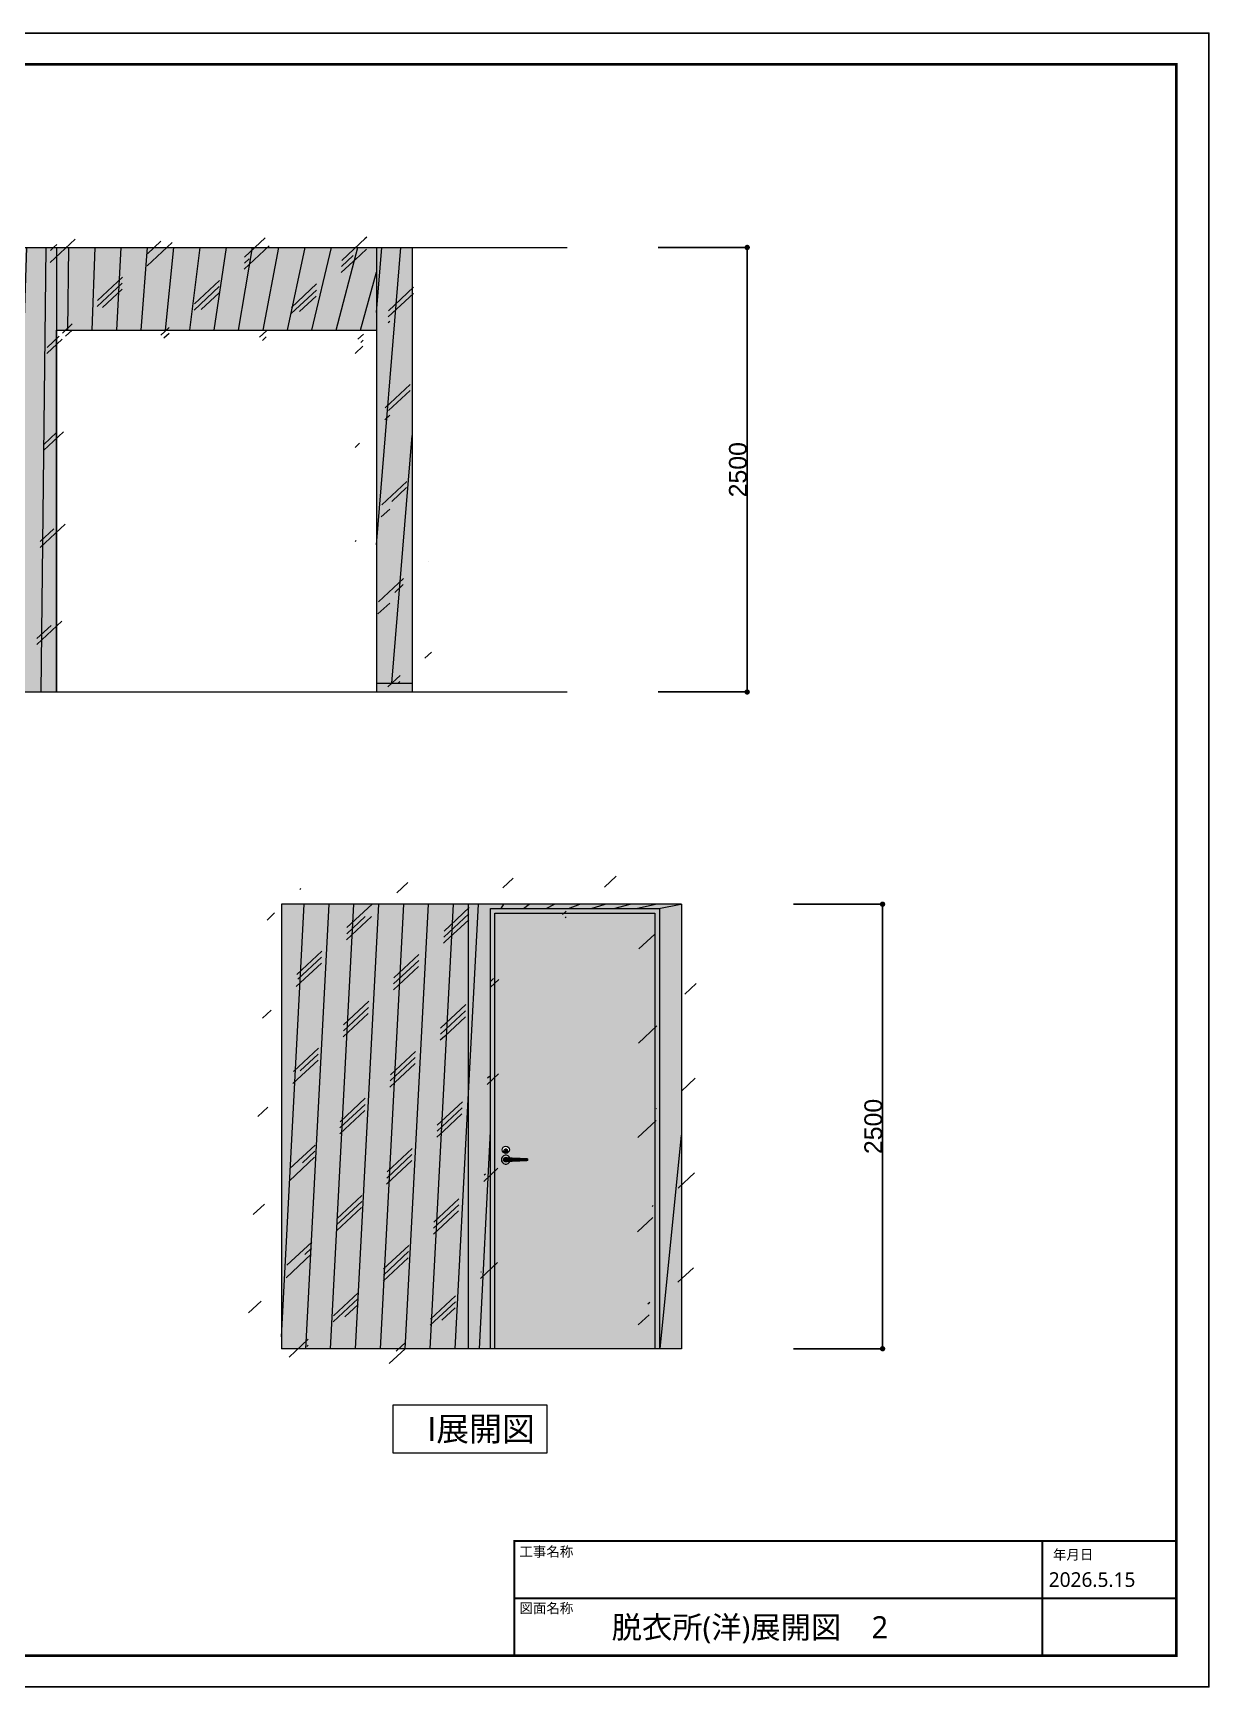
# Model space of a CAD drawing. Header units: millimetres. Extents: x 0 to 1313252738, y -131 to 560100888.
# Drawn here: x 1312727243 to 1312733854, y 559980737 to 559990038 of the extents above; entities that cross this region are included whole.
import ezdxf

# ---------------------------------------------------------------- set-up
doc = ezdxf.new("R2010")
doc.units = ezdxf.units.MM
doc.layers.get('0').update_dxf_attribs({"lineweight": 0})
doc.layers.add('003間仕切り', color=7, linetype='Continuous', lineweight=13)
doc.layers.add('01用紙枠', color=5, linetype='Continuous')
doc.styles.add('onnjuku', font='arial.ttf')
doc.styles.add('メイリオ', font='')
doc.styles.get('メイリオ').set_extended_font_data('Meiryo')
doc.dimstyles.new('onnjuku', dxfattribs={"dimtxt": 100, "dimasz": 30, "dimexe": 1.25, "dimexo": 0.625, "dimtad": 1, "dimdec": 0, "dimtxsty": 'onnjuku', "dimblk": 'DOT', "dimcen": 2.5, "dimadec": 0, "dimazin": 0, "dimtfac": 1, "dimtdec": 0, "dimtmove": 0, "dimatfit": 3, "dimfxl": 500, "dimfxlon": 1, "dimarcsym": 0})
pattern_1 = [(87.99999999999999, (-15066.73182892799, -70632.34673333168), (-136.441832658782, 4.76465378730896), []), (223, (-14996.12858570495, -70566.50814389595), (263.3544714961987, -282.4130948776107), [193.07559, -193.07559]), (223, (-14994.93742225812, -70532.39768573125), (263.3544714961987, -282.4130948776107), [193.07559, -193.07559]), (223, (-14993.74625881129, -70498.28722756656), (263.3544714961987, -282.4130948776107), [193.07559, -193.07559])]
pattern_2 = [(87.99999999999999, (4229.411472797393, 77.47470343112946), (-136.441832658782, 4.76465378730896), []), (223, (4300.01471602044, 143.3132928668674), (263.3544714961987, -282.4130948776107), [193.07559, -193.07559]), (223, (4301.205879467267, 177.4237510315615), (263.3544714961987, -282.4130948776107), [193.07559, -193.07559]), (223, (4302.397042914093, 211.5342091962557), (263.3544714961987, -282.4130948776107), [193.07559, -193.07559])]

# ---------------------------------------------------------------- blocks, each defined once
blk = doc.blocks.new('_Dot')
at = {"color": 0, "linetype": 'ByBlock', "lineweight": -2}
blk.add_line((-0.5, 0), (-1, 0), dxfattribs=at)
at = {"color": 0, "linetype": 'ByBlock', "const_width": 0.5}
blk.add_lwpolyline([(-0.25, 0, 1), (0.25, 0, 1)], format="xyb", close=True, dxfattribs=at)
blk = doc.blocks.new('*D50')
at = {"color": 0, "lineweight": -2, "transparency": 16777216}
for p, q in [((1312730758.130774, 559988832.4361132), (1312731259.380775, 559988832.4361132)), ((1312731258.130775, 559986362.4361132), (1312731258.130775, 559988802.4361132)), ((1312730758.130774, 559986332.4361132), (1312731259.380775, 559986332.4361132))]:
    blk.add_line(p, q, dxfattribs=at)
at = {"layer": 'Defpoints', "color": 0, "transparency": 16777216}
for p in [(1312730610.604514, 559988832.4361132), (1312731258.130775, 559988832.4361132), (1312730610.604514, 559986332.4361132)]:
    blk.add_point(p, dxfattribs=at)
at = {"color": 0, "lineweight": -2, "transparency": 16777216, "xscale": 30, "yscale": 30, "zscale": 30}
for p, rotation in [((1312731258.130775, 559988832.4361132), 90), ((1312731258.130775, 559986332.4361132), 270)]:
    blk.add_blockref('_Dot', p, dxfattribs=dict(at, rotation=rotation))
at = {"color": 0, "transparency": 16777216, "insert": (1312731206.448476, 559987582.4361126), "char_height": 100, "attachment_point": 5, "rotation": 90, "style": 'onnjuku'}
blk.add_mtext('2500', dxfattribs=at)
blk = doc.blocks.new('*D236')
at = {"color": 0, "lineweight": -2, "transparency": 16777216}
for p, q in [((1312731519.267143, 559985138.9632549), (1312732020.517143, 559985138.9632549)), ((1312732019.267143, 559985108.9632549), (1312732019.267143, 559982668.9632549)), ((1312731519.267143, 559982638.9632549), (1312732020.517143, 559982638.9632549))]:
    blk.add_line(p, q, dxfattribs=at)
at = {"layer": 'Defpoints', "color": 0, "transparency": 16777216}
for p in [(1312730889.146151, 559985138.9632549), (1312730889.146151, 559982638.9632549), (1312732019.267143, 559982638.9632549)]:
    blk.add_point(p, dxfattribs=at)
at = {"color": 0, "lineweight": -2, "transparency": 16777216, "xscale": 30, "yscale": 30, "zscale": 30}
for p, rotation in [((1312732019.267143, 559985138.9632549), 90), ((1312732019.267143, 559982638.9632549), 270)]:
    blk.add_blockref('_Dot', p, dxfattribs=dict(at, rotation=rotation))
at = {"color": 0, "transparency": 16777216, "insert": (1312731967.584844, 559983888.9632545), "char_height": 100, "attachment_point": 5, "rotation": 90, "style": 'onnjuku'}
blk.add_mtext('2500', dxfattribs=at)

msp = doc.modelspace()

# ---------------------------------------------------------------- hatches: boundary and pattern name
at = {"true_color": 0x875d3b, "transparency": 33554636}
h = msp.add_hatch(color=37, dxfattribs=at)
h.dxf.hatch_style = 1
h.paths.add_polyline_path([(1312727374.461732, 559988832.4361129), (1312727069.461733, 559988832.4361129), (1312727069.461732, 559986332.4361135), (1312727374.461732, 559986332.4361135)])
at = {"true_color": 0x6a4a2f, "transparency": 33554687}
h = msp.add_hatch(dxfattribs=at)
h.set_pattern_fill('CORK', color=27, scale=43, angle=87.99999999999999)
h.set_pattern_definition(pattern_1)
h.paths.add_polyline_path([(1312727374.461732, 559988832.4361129), (1312727069.461733, 559988832.4361129), (1312727069.461732, 559986332.4361137), (1312727374.461732, 559986332.4361135), (1312727374.461732, 559988367.4361129)])
at = {"true_color": 0x875d3b, "transparency": 33554636}
h = msp.add_hatch(color=37, dxfattribs=at)
h.dxf.hatch_style = 1
h.paths.add_polyline_path([(1312729174.461733, 559988832.4361129), (1312727374.461732, 559988832.4361129), (1312727374.461732, 559988367.4361129), (1312729174.461733, 559988367.4361129)])
at = {"true_color": 0x6a4a2f, "transparency": 33554687}
h = msp.add_hatch(dxfattribs=at)
h.set_pattern_fill('CORK', color=27, scale=43, angle=87.99999999999999)
h.set_pattern_definition(pattern_1)
h.paths.add_polyline_path([(1312729174.461733, 559988832.4361129), (1312727374.461732, 559988832.4361129), (1312727374.461732, 559988367.4361129), (1312729174.461733, 559988367.4361129)])
at = {"true_color": 0x875d3b, "transparency": 33554636}
h = msp.add_hatch(color=37, dxfattribs=at)
h.dxf.hatch_style = 1
h.paths.add_polyline_path([(1312729374.461732, 559988832.4361129), (1312729174.461733, 559988832.4361129), (1312729174.461733, 559986382.4361135), (1312729374.461732, 559986382.4361135)])
at = {"true_color": 0x6a4a2f, "transparency": 33554687}
h = msp.add_hatch(dxfattribs=at)
h.set_pattern_fill('CORK', color=27, scale=43, angle=87.99999999999999)
h.set_pattern_definition(pattern_1)
h.paths.add_polyline_path([(1312729374.461732, 559988832.4361129), (1312729174.461733, 559988832.4361129), (1312729174.461733, 559986382.4361135), (1312729374.461732, 559986382.4361135)])
at = {"true_color": 0xbb8a63, "transparency": 33554582}
h = msp.add_hatch(color=23, dxfattribs=at)
h.dxf.hatch_style = 1
h.paths.add_polyline_path([(1312729374.461732, 559986382.4361135), (1312729174.461733, 559986382.4361135), (1312729174.461733, 559986332.4361132), (1312729374.461732, 559986332.4361132)])
at = {"true_color": 0x875d3b, "transparency": 33554636}
h = msp.add_hatch(color=37, dxfattribs=at)
h.dxf.hatch_style = 1
h.paths.add_polyline_path([(1312728639.146151, 559985138.9632546), (1312729689.146151, 559985138.9632546), (1312729689.146151, 559982638.9632548), (1312728639.146151, 559982638.9632548)])
h.paths.add_polyline_path([(1312729689.146151, 559985138.9632546), (1312730889.146151, 559985138.9632546), (1312730889.146151, 559982638.9632548), (1312730764.146151, 559982638.9632548), (1312730764.146151, 559985113.9632547), (1312729814.146151, 559985113.9632547), (1312729814.146151, 559982638.9632548), (1312729689.146151, 559982638.9632548)])
at = {"true_color": 0x6a4a2f, "transparency": 33554687}
h = msp.add_hatch(dxfattribs=at)
h.set_pattern_fill('CORK', color=27, scale=43, angle=87.99999999999999)
h.set_pattern_definition(pattern_2)
h.paths.add_polyline_path([(1312728639.146151, 559985138.9632546), (1312729689.146151, 559985138.9632546), (1312729689.146151, 559982638.9632548), (1312728639.146151, 559982638.9632548)])
h = msp.add_hatch(dxfattribs=at)
h.set_pattern_fill('CORK', color=27, scale=43, angle=87.99999999999999)
h.set_pattern_definition(pattern_2)
h.paths.add_polyline_path([(1312729814.146151, 559985113.9632547), (1312730764.146151, 559985113.9632547), (1312730764.146151, 559982638.9632548), (1312730889.146151, 559982638.9632548), (1312730889.146151, 559985138.9632546), (1312729689.146151, 559985138.9632546), (1312729689.146151, 559982638.9632548), (1312729814.146151, 559982638.9632548)])
at = {"true_color": 0x875d3b, "transparency": 33554636}
h = msp.add_hatch(color=37, dxfattribs=at)
h.dxf.hatch_style = 1
h.paths.add_polyline_path([(1312729814.146151, 559985113.9632547), (1312730764.146151, 559985113.9632547), (1312730764.146151, 559982638.9632548), (1312730739.146151, 559982638.9632548), (1312730739.146151, 559985088.9632547), (1312729839.146151, 559985088.9632547), (1312729839.146151, 559982638.9632548), (1312729814.146151, 559982638.9632548)])
h = msp.add_hatch(color=37, dxfattribs=at)
h.dxf.hatch_style = 1
h.paths.add_polyline_path([(1312729839.146151, 559985088.9632547), (1312730739.146151, 559985088.9632547), (1312730739.146151, 559982638.9632548), (1312729839.146151, 559982638.9632548)])
h.paths.add_polyline_path([(1312729880.829947, 559983757.6594887, 1), (1312729920.829947, 559983757.6594887, 1)], flags=16)
edge = h.paths.add_edge_path(flags=16)
edge.add_spline(control_points=[(1312729900.829826, 559983691.7304214), (1312729901.087295, 559983691.7393092), (1312729901.696833, 559983691.7603508), (1312729902.588532, 559983691.8624656), (1312729903.331572, 559983691.988937), (1312729903.75734, 559983692.0810932), (1312729903.808775, 559983692.0965421), (1312729903.820219, 559983692.0999792)], knot_values=[0, 0, 0, 0, 0.1844089347360716, 0.4365747323251829, 0.6854758552318743, 0.9300236795481108, 1, 1, 1, 1], degree=3, periodic=0)
edge.add_arc((1312729900.447015, 559983707.450853), 15.79004613069388, 275.2261471332235, 286.62651863502634, ccw=False)
edge = h.paths.add_edge_path(flags=16)
edge.add_spline(control_points=[(1312729924.47682, 559983694.0478723), (1312729924.747209, 559983694.0599931), (1312729925.63701, 559983694.0998677), (1312729927.162883, 559983694.168203), (1312729929.709878, 559983694.2821054), (1312729932.978236, 559983694.4279705), (1312729937.269716, 559983694.6189704), (1312729941.996921, 559983694.8287196), (1312729947.103328, 559983695.054532), (1312729952.524382, 559983695.2934583), (1312729958.141407, 559983695.5401571), (1312729963.904359, 559983695.7923551), (1312729969.484195, 559983696.0357021), (1312729974.228361, 559983696.2419295), (1312729978.163756, 559983696.4125603), (1312729981.420815, 559983696.5535167), (1312729984.798524, 559983696.6993818), (1312729988.41946, 559983696.8555418), (1312729991.543638, 559983696.9907485), (1312729994.04966, 559983697.099896), (1312729995.788268, 559983697.1760186), (1312729997.378466, 559983697.2460637), (1312729998.783607, 559983697.3083495), (1312730000.006354, 559983697.3628938), (1312730001.075958, 559983697.410899), (1312730002.048495, 559983697.4548161), (1312730003.048384, 559983697.50026), (1312730004.169322, 559983697.5516057), (1312730005.416563, 559983697.6093361), (1312730006.660507, 559983697.6676577), (1312730007.776754, 559983697.7207059), (1312730008.758006, 559983697.7679362), (1312730009.794122, 559983697.8184227), (1312730011.029942, 559983697.8795917), (1312730012.541299, 559983697.9560889), (1312730014.180159, 559983698.0415231), (1312730015.80097, 559983698.1291215), (1312730017.287404, 559983698.2126278), (1312730018.621353, 559983698.2905189), (1312730020.089043, 559983698.37956), (1312730021.19894, 559983698.4502113), (1312730022.065703, 559983698.5070512), (1312730022.424976, 559983698.5306479), (1312730022.689761, 559983698.5476757), (1312730022.940366, 559983698.5632876), (1312730023.118636, 559983698.5741738), (1312730023.370868, 559983698.5889901), (1312730023.514188, 559983698.5977318), (1312730023.67202, 559983698.6054245), (1312730024.021898, 559983698.6257924)], knot_values=[0.27870905096355, 0.27870905096355, 0.27870905096355, 0.27870905096355, 0.2843347011956079, 0.2972216252590689, 0.3104772138980566, 0.3373917457115546, 0.3653743063969382, 0.4000894840129428, 0.4362590282750997, 0.4723331356619829, 0.5137623633674905, 0.5541074971621618, 0.5932195787735141, 0.6307033143165661, 0.6534002180596729, 0.675478444757236, 0.6987073099011282, 0.723871796797045, 0.7508502880904223, 0.7636704184634913, 0.7759957365109099, 0.7870297967085454, 0.7967879607689144, 0.8052872796369536, 0.8125448115290613, 0.8191290183606678, 0.8256149735665237, 0.8334503973081462, 0.8425893463014018, 0.8517583091918629, 0.8595804657941998, 0.8660939489046613, 0.8724601412759485, 0.8814966849209686, 0.8923567543884653, 0.9047690648835808, 0.91675557925082, 0.9277393378378744, 0.9378213141475896, 0.9470970749017478, 0.9617383329254966, 0.9651417599692764, 0.9685218427804736, 0.9721318956752526, 0.976127277319012, 0.9832367164139636, 0.9900388483738924, 0.9963920489852964, 1, 1, 1, 1], degree=3, periodic=0)
edge.add_spline(control_points=[(1312729905.294919, 559983692.423432), (1312729905.35496, 559983692.4328338), (1312729905.549259, 559983692.4625044), (1312729905.979884, 559983692.5250247), (1312729906.63491, 559983692.6126539), (1312729907.408279, 559983692.7095505), (1312729908.219988, 559983692.8060766), (1312729909.056182, 559983692.9018649), (1312729909.93446, 559983692.9997451), (1312729910.88983, 559983693.1041621), (1312729911.863696, 559983693.2087528), (1312729912.877879, 559983693.3157421), (1312729913.895349, 559983693.4213551), (1312729914.813018, 559983693.5145358), (1312729915.443459, 559983693.5807624), (1312729915.776256, 559983693.6196083), (1312729915.962785, 559983693.6333967), (1312729916.227441, 559983693.6513652), (1312729916.614619, 559983693.6752665), (1312729917.204729, 559983693.7088604), (1312729918.039671, 559983693.7526481), (1312729919.004539, 559983693.8000327), (1312729920.246657, 559983693.8582034), (1312729921.750679, 559983693.9255038), (1312729923.230585, 559983693.9919889), (1312729924.145595, 559983694.0330241), (1312729924.47682, 559983694.0478723)], knot_values=[0.0282406464925975, 0.0282406464925975, 0.0282406464925975, 0.0282406464925975, 0.0372451317457081, 0.0543063875010116, 0.0709594411628085, 0.0861406078067994, 0.1001044643636075, 0.1128626007140229, 0.1246092299988299, 0.1364740187414316, 0.1497747965331105, 0.1611606688386659, 0.1732810085558489, 0.1845722170431643, 0.1943561730556194, 0.2031352937457396, 0.2109020455635188, 0.2156885801300807, 0.2201554022455225, 0.2264204368596183, 0.233413260758314, 0.2406862414914978, 0.2478861865840998, 0.2596711329819916, 0.2718176819957731, 0.27870905096355, 0.27870905096355, 0.27870905096355, 0.27870905096355], degree=3, periodic=0)
edge.add_arc((1312729900.829826, 559983702.1608069), 25.00000009042681, 18.936297885485885, 341.0636621966381, ccw=False)
edge.add_spline(control_points=[(1312729924.476826, 559983710.2737247), (1312729924.077512, 559983710.2916292), (1312729923.207211, 559983710.3306748), (1312729921.877742, 559983710.3904077), (1312729920.491519, 559983710.4523704), (1312729919.238321, 559983710.5103232), (1312729918.169672, 559983710.5624263), (1312729917.316959, 559983710.6066797), (1312729916.695302, 559983710.6415677), (1312729916.290811, 559983710.6662538), (1312729916.04834, 559983710.6822264), (1312729915.876492, 559983710.6946962), (1312729915.651952, 559983710.7146473), (1312729915.300702, 559983710.7572882), (1312729914.660154, 559983710.822179), (1312729913.849541, 559983710.9051862), (1312729912.98775, 559983710.9944412), (1312729912.172873, 559983711.0801642), (1312729911.22503, 559983711.181233), (1312729910.187047, 559983711.2938952), (1312729909.08136, 559983711.416731), (1312729908.139819, 559983711.524894), (1312729907.17307, 559983711.6405789), (1312729906.242897, 559983711.7600434), (1312729905.648716, 559983711.843579), (1312729905.356986, 559983711.8894958), (1312729905.287332, 559983711.9006274)], knot_values=[0.728211882220275, 0.728211882220275, 0.728211882220275, 0.728211882220275, 0.7366144704682364, 0.7465237208000101, 0.7561832825265454, 0.7657428480766472, 0.7729808749135401, 0.7800458660010788, 0.7864882121109035, 0.7912689881268528, 0.7953888224454251, 0.8010715005196725, 0.8077448088599934, 0.8162407649366107, 0.8257539585924085, 0.8354108015799399, 0.8456710016486452, 0.8555783223666011, 0.8650974343298123, 0.8810464265413799, 0.8958145520536898, 0.9101365181628428, 0.9241502197485044, 0.9461691792715341, 0.9695187827263224, 0.9782692596965696, 0.9782692596965696, 0.9782692596965696, 0.9782692596965696], degree=3, periodic=0)
edge.add_arc((1312729900.447015, 559983696.8707608), 15.79004613746385, 432.1490237727571, 509.3139401790083)
edge.add_spline(control_points=[(1312729895.329826, 559983705.4071932), (1312729895.329806, 559983705.4071912), (1312729895.001234, 559983705.3735698), (1312729894.233608, 559983705.2941345), (1312729893.033837, 559983705.1837928), (1312729891.789672, 559983705.0917673), (1312729890.635027, 559983705.0227277), (1312729889.618166, 559983704.9736019), (1312729888.748691, 559983704.940256), (1312729888.066766, 559983704.9220886), (1312729887.591821, 559983704.9167572), (1312729887.351422, 559983704.9281499), (1312729887.34304, 559983704.9345258), (1312729887.339725, 559983704.9370468)], knot_values=[0, 0, 0, 0, 4.7441948496e-06, 0.0783897166331037, 0.1829943137086262, 0.290640548373357, 0.3947349826237312, 0.5017824777756453, 0.6068969574144578, 0.71504482541343, 0.8204646699868842, 0.9290178924902897, 1, 1, 1, 1], degree=3, periodic=0)
edge.add_spline(control_points=[(1312729887.339725, 559983704.9370468), (1312729887.322389, 559983704.9405577), (1312729887.273827, 559983704.9503922), (1312729887.368976, 559983704.9568765), (1312729887.317527, 559983704.9691237), (1312729887.344683, 559983704.9915564), (1312729887.32428, 559983705.0181371), (1312729887.327963, 559983705.025984), (1312729887.329826, 559983705.0299538)], knot_values=[0, 0, 0, 0, 0.0262081850589697, 0.0734146106995821, 0.1677958727468191, 0.2592945470190888, 0.6252893075606312, 1, 1, 1, 1], degree=3, periodic=0)
edge.add_spline(control_points=[(1312729887.329826, 559983704.96384), (1312729887.329826, 559983705.1766981), (1312729887.362963, 559983705.3842665), (1312729887.495511, 559983705.7888224), (1312729887.591628, 559983705.9757562), (1312729887.717557, 559983706.2134818)], knot_values=[0, 0, 0, 0, 0.5, 0.5, 1, 1, 1, 1], degree=3, periodic=0)
edge.add_arc((1312729900.447015, 559983696.8707608), 15.79004613746384, 432.1490237727572, 503.7233834410343, ccw=False)
edge.add_spline(control_points=[(1312729905.287332, 559983711.9006274), (1312729905.356986, 559983711.8894958), (1312729905.648716, 559983711.843579), (1312729906.242897, 559983711.7600434), (1312729907.17307, 559983711.6405789), (1312729908.139819, 559983711.524894), (1312729909.08136, 559983711.416731), (1312729910.187047, 559983711.2938952), (1312729911.22503, 559983711.181233), (1312729912.172873, 559983711.0801642), (1312729912.98775, 559983710.9944412), (1312729913.849541, 559983710.9051862), (1312729914.660154, 559983710.822179), (1312729915.300702, 559983710.7572882), (1312729915.651952, 559983710.7146473), (1312729915.876492, 559983710.6946962), (1312729916.04834, 559983710.6822264), (1312729916.290811, 559983710.6662538), (1312729916.695302, 559983710.6415677), (1312729917.316959, 559983710.6066797), (1312729918.169672, 559983710.5624263), (1312729919.238321, 559983710.5103232), (1312729920.491519, 559983710.4523704), (1312729921.877742, 559983710.3904077), (1312729923.207211, 559983710.3306748), (1312729924.077512, 559983710.2916292), (1312729924.476826, 559983710.2737247)], knot_values=[0.728211882220275, 0.728211882220275, 0.728211882220275, 0.728211882220275, 0.7369623591905223, 0.7603119626453106, 0.78233092216834, 0.796344623754002, 0.8106665898631547, 0.8254347153754646, 0.8413837075870322, 0.8509028195502434, 0.8608101402681994, 0.8710703403369047, 0.880727183324436, 0.8902403769802338, 0.8987363330568511, 0.9054096413971721, 0.9110923194714196, 0.915212153789992, 0.9199929298059409, 0.926435275915766, 0.9335002670033044, 0.9407382938401974, 0.9502978593902992, 0.9599574211168344, 0.9698666714486082, 0.9782692596965696, 0.9782692596965696, 0.9782692596965696, 0.9782692596965696], degree=3, periodic=0)
edge.add_arc((1312729900.829826, 559983702.1608069), 25.0000000904268, 378.936297885486, 701.0636619382166)
h.paths.add_polyline_path([(1312729898.329947, 559983743.1282928), (1312729898.329947, 559983761.1906847, -1.060883086609248), (1312729898.60292, 559983762.2158474, -0.1072453547198281), (1312729902.938055, 559983761.6788573, -0.3517295032103585), (1312729903.329947, 559983761.1906847), (1312729903.329947, 559983743.1282928, -1.060883086609247), (1312729903.056974, 559983742.1031299, -0.1072453547198281), (1312729898.721839, 559983742.64012, -0.3517295032103585)], flags=0)
edge = h.paths.add_edge_path(flags=0)
edge.add_arc((1312729900.829947, 559983752.1594887), 9.750000054101752, 462.4868951168562, 614.5027423731979)
edge.add_spline(control_points=[(1312729898.721838, 559983742.64012), (1312729898.721838, 559983742.64012), (1312729898.674793, 559983742.6502478), (1312729898.545438, 559983742.6808028), (1312729898.491598, 559983742.6938344), (1312729898.36923, 559983742.7249056), (1312729898.300559, 559983742.7429672), (1312729898.149086, 559983742.7849668), (1312729898.066436, 559983742.808899), (1312729897.895159, 559983742.8612341), (1312729897.805666, 559983742.8898672), (1312729897.52634, 559983742.9841244), (1312729897.334018, 559983743.0553919), (1312729897.140758, 559983743.1343913)], knot_values=[0, 0, 0, 0, 0.2500000000000007, 0.2500000000000007, 0.3750000000000004, 0.3750000000000004, 0.5000000000000002, 0.5000000000000002, 0.625, 0.625, 0.7499999999999999, 0.7499999999999999, 1, 1, 1, 1], degree=3, periodic=0)
edge.add_arc((1312729900.829947, 559983752.1594883), 9.749999715242415, 247.7667228784742, 282.4868955712558)
edge.add_arc((1312729900.829947, 559983752.1594887), 9.750000054101754, 282.4868951168562, 427.7667283595622)
edge.add_arc((1312729900.829947, 559983752.1594889), 9.749999715242415, 427.7667275643634, 462.4868955712557)

# ---------------------------------------------------------------- linework, layer by layer
for p, q in [((1312721974.461732, 559988832.4361129), (1312730246.251643, 559988832.4361129)), ((1312727374.461732, 559988832.4361129), (1312727374.461732, 559986332.4361129)), ((1312729174.461733, 559988832.4361129), (1312729174.461733, 559986332.4361129)), ((1312729374.461732, 559988832.4361129), (1312729374.461732, 559986332.4361129)), ((1312727374.461732, 559986332.4361129), (1312727374.461732, 559988367.4361129)), ((1312727374.461732, 559988367.4361129), (1312729174.461733, 559988367.4361129)), ((1312729174.461733, 559986382.4361135), (1312729374.461732, 559986382.4361135)), ((1312721974.461732, 559986332.436114), (1312730246.251644, 559986332.4361132)), ((1312728639.146151, 559985138.9632546), (1312728639.146151, 559982638.9632546)), ((1312730889.146151, 559985138.9632546), (1312728639.146151, 559985138.9632546)), ((1312728639.146151, 559985138.9632546), (1312728639.146151, 559982638.9632548)), ((1312729689.146151, 559985138.9632546), (1312729689.146151, 559982638.9632546)), ((1312730889.146151, 559985138.9632546), (1312730889.146151, 559982638.9632546)), ((1312729814.146151, 559982638.9632546), (1312729814.146151, 559985113.9632547)), ((1312729814.146151, 559985113.9632547), (1312730764.146151, 559985113.9632547)), ((1312729839.146151, 559982638.9632546), (1312729839.146151, 559985088.9632547)), ((1312729839.146151, 559985088.9632547), (1312730739.146151, 559985088.9632547)), ((1312730739.146151, 559985088.9632547), (1312730739.146151, 559982638.9632546)), ((1312730764.146151, 559985113.9632547), (1312730764.146151, 559982638.9632546)), ((1312729898.329947, 559983761.1906847), (1312729898.329947, 559983743.1282928)), ((1312729903.329947, 559983743.1282928), (1312729903.329947, 559983761.1906847)), ((1312729887.329826, 559983704.9025912), (1312729887.329826, 559983699.3529088)), ((1312730889.146151, 559982638.9632548), (1312728639.146151, 559982638.9632548)), ((1312730889.146151, 559982638.9632546), (1312729689.146151, 559982638.9632546)), ((1312730289.146151, 559982638.9632546), (1312729839.146151, 559982638.9632546))]:
    msp.add_line(p, q)
for centre, radius in [((1312729900.829947, 559983757.6594887), 20.00000000000007), ((1312729900.829947, 559983752.1594887), 10.3)]:
    msp.add_circle(centre, radius)
for centre, radius, start, end in [((1312729900.829947, 559983752.1594887), 9.750000000000009, 112.2332724002671, 247.7667275997329), ((1312729898.829947, 559983761.1906847), 0.5000000000000014, 102.4868828723732, 180), ((1312729898.829947, 559983743.1282928), 0.5000000000000014, 180, 257.5131171276268), ((1312729900.829947, 559983752.1594887), 9.749999999999996, 77.5131171276268, 102.4868828723732), ((1312729900.829947, 559983752.1594887), 9.75, 257.5131171276268, 282.4868828723732), ((1312729902.829947, 559983761.1906847), 0.5000000000000029, 0, 77.5131171276268), ((1312729902.829947, 559983743.1282928), 0.5000000000000029, 282.4868828723732, 0), ((1312729900.829947, 559983752.1594887), 9.750000000000004, 292.2332724002672, 67.76672759973293), ((1312729900.829826, 559983702.1608069), 25, 18.93629582775236, 341.063665524918), ((1312729887.340294, 559983631.2791216), 68.10555281946961, 83.26306194092354, 90.01046384986664), ((1312729900.447015, 559983696.8707608), 15.79004614430343, 72.14901767774522, 143.7233869590146), ((1312729900.447015, 559983707.450853), 15.79004614430344, 216.2766130409853, 287.8799155350649)]:
    msp.add_arc(centre, radius, start, end)
for points, knots in [([(1312729898.721838, 559983761.6788573), (1312729898.721838, 559983761.6788573), (1312729898.710423, 559983761.6763494), (1312729898.66599, 559983761.6663446), (1312729898.632295, 559983761.658688), (1312729898.502947, 559983761.6281433), (1312729898.376491, 559983761.5970432), (1312729898.075545, 559983761.5136403), (1312729897.898752, 559983761.4604914), (1312729897.529055, 559983761.3357991), (1312729897.333984, 559983761.2635713), (1312729897.140758, 559983761.1845862)], [0, 0, 0, 0, 0.1249999999999997, 0.1249999999999997, 0.2499999999999993, 0.2499999999999993, 0.4999999999999997, 0.4999999999999997, 0.7499999999999999, 0.7499999999999999, 1, 1, 1, 1]), ([(1312729897.140758, 559983743.1343913), (1312729897.334018, 559983743.0553919), (1312729897.52634, 559983742.9841244), (1312729897.805666, 559983742.8898672), (1312729897.895159, 559983742.8612341), (1312729898.066436, 559983742.808899), (1312729898.149086, 559983742.7849668), (1312729898.300559, 559983742.7429672), (1312729898.36923, 559983742.7249056), (1312729898.491598, 559983742.6938344), (1312729898.545438, 559983742.6808028), (1312729898.674793, 559983742.6502478), (1312729898.721838, 559983742.64012), (1312729898.721838, 559983742.64012)], [0, 0, 0, 0, 0.2500000000000002, 0.2500000000000002, 0.375, 0.375, 0.4999999999999999, 0.4999999999999999, 0.6249999999999996, 0.6249999999999996, 0.7499999999999993, 0.7499999999999993, 1, 1, 1, 1]), ([(1312729904.519136, 559983761.1845862), (1312729904.325875, 559983761.2635853), (1312729904.133553, 559983761.3348528), (1312729903.854228, 559983761.4291099), (1312729903.764735, 559983761.4577434), (1312729903.593458, 559983761.5100783), (1312729903.510808, 559983761.5340105), (1312729903.359335, 559983761.5760099), (1312729903.290663, 559983761.5940716), (1312729903.168295, 559983761.6251428), (1312729903.114455, 559983761.6381743), (1312729902.985101, 559983761.6687295), (1312729902.938055, 559983761.6788573), (1312729902.938055, 559983761.6788573)], [0, 0, 0, 0, 0.2500000000000002, 0.2500000000000002, 0.3750000000000002, 0.3750000000000002, 0.5000000000000002, 0.5000000000000002, 0.6250000000000002, 0.6250000000000002, 0.7500000000000001, 0.7500000000000001, 1, 1, 1, 1]), ([(1312729902.938055, 559983742.64012), (1312729902.938055, 559983742.64012), (1312729902.949471, 559983742.6426281), (1312729902.993903, 559983742.6526327), (1312729903.027599, 559983742.6602894), (1312729903.156946, 559983742.6908339), (1312729903.283402, 559983742.721934), (1312729903.584348, 559983742.805337), (1312729903.761142, 559983742.8584858), (1312729904.130838, 559983742.9831783), (1312729904.325909, 559983743.0554059), (1312729904.519136, 559983743.1343913)], [0, 0, 0, 0, 0.1249999999999998, 0.1249999999999998, 0.2499999999999997, 0.2499999999999997, 0.4999999999999999, 0.4999999999999999, 0.75, 0.75, 1, 1, 1, 1]), ([(1312729887.339725, 559983704.9370468), (1312729887.322389, 559983704.9405577), (1312729887.273827, 559983704.9503922), (1312729887.368976, 559983704.9568765), (1312729887.317527, 559983704.9691237), (1312729887.344683, 559983704.9915564), (1312729887.32428, 559983705.0181371), (1312729887.327963, 559983705.025984), (1312729887.329826, 559983705.0299538)], [0, 0, 0, 0, 0.0262081850589697, 0.0734146106995821, 0.1677958727468191, 0.2592945470190888, 0.6252893075606312, 1, 1, 1, 1]), ([(1312729887.717557, 559983706.2134818), (1312729887.591628, 559983705.9757562), (1312729887.495511, 559983705.7888224), (1312729887.362963, 559983705.3842665), (1312729887.329826, 559983705.1766981), (1312729887.329826, 559983704.96384)], [0, 0, 0, 0, 0.5, 0.5, 1, 1, 1, 1]), ([(1312729887.717587, 559983698.1081545), (1312729887.591628, 559983698.2797438), (1312729887.495511, 559983698.4666775), (1312729887.362963, 559983698.8712336), (1312729887.329826, 559983699.0788019), (1312729887.329826, 559983699.3529088)], [0, 0, 0, 0, 0.5, 0.5, 1, 1, 1, 1]), ([(1312729895.329826, 559983705.4071932), (1312729895.329806, 559983705.4071912), (1312729895.001234, 559983705.3735698), (1312729894.233608, 559983705.2941345), (1312729893.033837, 559983705.1837928), (1312729891.789672, 559983705.0917673), (1312729890.635027, 559983705.0227277), (1312729889.618166, 559983704.9736019), (1312729888.748691, 559983704.940256), (1312729888.066766, 559983704.9220886), (1312729887.591821, 559983704.9167572), (1312729887.351422, 559983704.9281499), (1312729887.34304, 559983704.9345258), (1312729887.339725, 559983704.9370468)], [0, 0, 0, 0, 4.7441948496e-06, 0.0783897166331037, 0.1829943137086262, 0.290640548373357, 0.3947349826237312, 0.5017824777756453, 0.6068969574144578, 0.71504482541343, 0.8204646699868842, 0.9290178924902897, 1, 1, 1, 1]), ([(1312730019.829827, 559983703.7669214), (1312730014.64266, 559983703.8589745), (1312730009.455265, 559983703.9369935), (1312729999.08038, 559983704.086126), (1312729993.89288, 559983704.156707), (1312729983.517914, 559983704.3001969), (1312729978.330446, 559983704.372958), (1312729967.955637, 559983704.5270567), (1312729962.768298, 559983704.60847), (1312729947.20628, 559983704.8528334), (1312729936.83166, 559983705.0202639), (1312729921.268928, 559983705.2113001), (1312729916.081203, 559983705.2649051), (1312729908.299517, 559983705.3325653), (1312729905.705605, 559983705.3530918), (1312729901.814717, 559983705.3814844), (1312729899.869268, 559983705.3950808), (1312729897.599572, 559983705.410021), (1312729896.464724, 559983705.4172748), (1312729895.8973, 559983705.4208494), (1312729895.654118, 559983705.4223703), (1312729895.491997, 559983705.4233818), (1312729895.410154, 559983705.4180812), (1312729895.329826, 559983705.4071932)], [0, 0, 0, 0, 0.1249999999999999, 0.1249999999999999, 0.2499999999999999, 0.2499999999999999, 0.3749999999999998, 0.3749999999999998, 0.4999999999999999, 0.4999999999999999, 0.75, 0.75, 0.8749999999999998, 0.8749999999999998, 0.9375, 0.9375, 0.96875, 0.984375, 0.9921875, 0.99609375, 0.998046875, 0.998046875, 1, 1, 1, 1]), ([(1312729895.329826, 559983698.9144208), (1312729895.410032, 559983698.9035492), (1312729895.491105, 559983698.8982264), (1312729895.653227, 559983698.8992381), (1312729895.896411, 559983698.900759), (1312729896.463841, 559983698.9043335), (1312729897.598699, 559983698.9115872), (1312729899.868412, 559983698.9265271), (1312729904.407826, 559983698.9582527), (1312729908.298721, 559983698.989042), (1312729916.080462, 559983699.0567017), (1312729921.268225, 559983699.1103059), (1312729936.831068, 559983699.3013409), (1312729947.205762, 559983699.4687724), (1312729962.76789, 559983699.7131376), (1312729967.955267, 559983699.7945516), (1312729978.33015, 559983699.9486519), (1312729983.517655, 559983700.0214133), (1312729993.892695, 559983700.1649044), (1312729999.080232, 559983700.2354858), (1312730009.455191, 559983700.3846191), (1312730014.642623, 559983700.4626389), (1312730019.829827, 559983700.5546925)], [0, 0, 0, 0, 0.001953125, 0.001953125, 0.00390625, 0.0078125, 0.015625, 0.03125, 0.0625, 0.125, 0.125, 0.2500000000000001, 0.2500000000000001, 0.5000000000000001, 0.5000000000000001, 0.6250000000000001, 0.6250000000000001, 0.75, 0.75, 0.875, 0.875, 1, 1, 1, 1]), ([(1312729900.829826, 559983691.7304214), (1312729900.486987, 559983691.7316316), (1312729899.80146, 559983691.7340513), (1312729898.884935, 559983691.825975), (1312729898.176092, 559983691.9450476), (1312729897.757677, 559983692.0528274), (1312729897.68695, 559983692.1079756), (1312729897.968503, 559983692.0988955), (1312729898.564448, 559983692.0421132), (1312729899.414337, 559983691.969725), (1312729900.427713, 559983691.917751), (1312729901.485777, 559983691.9129007), (1312729902.462983, 559983691.9590719), (1312729903.269247, 559983692.0403603), (1312729903.767775, 559983692.1096549), (1312729903.981248, 559983692.1444856), (1312729903.924386, 559983692.1288958), (1312729903.921701, 559983692.1281596)], [0, 0, 0, 0, 0.0702630892779344, 0.1404952236873193, 0.2116089543585034, 0.2838623006480758, 0.355695644731849, 0.4264063321021274, 0.4969601287078345, 0.5682759613729497, 0.640018700964605, 0.7113126449394633, 0.7820869226442532, 0.8531321807557649, 0.9248687403518444, 0.9964522586230441, 1, 1, 1, 1]), ([(1312729903.820219, 559983692.0999792), (1312729903.808775, 559983692.0965421), (1312729903.75734, 559983692.0810932), (1312729903.331572, 559983691.988937), (1312729902.588532, 559983691.8624656), (1312729901.696833, 559983691.7603508), (1312729901.087295, 559983691.7393092), (1312729900.829826, 559983691.7304214)], [0, 0, 0, 0, 0.0699763204518892, 0.3145241447681258, 0.5634252676748172, 0.8155910652639285, 1, 1, 1, 1]), ([(1312730024.014745, 559983705.6966027), (1312730023.692093, 559983705.7150002), (1312730023.571522, 559983705.7206161), (1312730023.481756, 559983705.7263496), (1312730023.281329, 559983705.7375686), (1312730023.068786, 559983705.7504447), (1312730022.813187, 559983705.7663648), (1312730022.469413, 559983705.7883135), (1312730021.773863, 559983705.8338057), (1312730020.98934, 559983705.8845423), (1312730019.916173, 559983705.9523509), (1312730018.500848, 559983706.0383105), (1312730016.829004, 559983706.1349745), (1312730015.133208, 559983706.2288208), (1312730013.476488, 559983706.3169966), (1312730011.857472, 559983706.4003776), (1312730009.950057, 559983706.4959124), (1312730007.759184, 559983706.6022563), (1312730005.378172, 559983706.7143288), (1312730003.23459, 559983706.8130221), (1312730001.209897, 559983706.9048196), (1312729999.075218, 559983707.000417), (1312729996.609147, 559983707.1096218), (1312729993.491982, 559983707.2462277), (1312729989.924716, 559983707.4010487), (1312729986.1219, 559983707.5651723), (1312729982.572452, 559983707.7183154), (1312729978.274162, 559983707.9042228), (1312729973.033621, 559983708.1314915), (1312729966.684822, 559983708.4078481), (1312729960.070676, 559983708.6968762), (1312729953.803611, 559983708.9718693), (1312729947.954306, 559983709.2295153), (1312729942.660182, 559983709.4635112), (1312729937.488282, 559983709.692907), (1312729932.532714, 559983709.9134554), (1312729927.82251, 559983710.1238276), (1312729924.290348, 559983710.2820097), (1312729921.877742, 559983710.3904077), (1312729920.491519, 559983710.4523704), (1312729919.238321, 559983710.5103232), (1312729918.169672, 559983710.5624263), (1312729917.316959, 559983710.6066797), (1312729916.695302, 559983710.6415677), (1312729916.290811, 559983710.6662538), (1312729916.04834, 559983710.6822264), (1312729915.876492, 559983710.6946962), (1312729915.651952, 559983710.7146473), (1312729915.300702, 559983710.7572882), (1312729914.660154, 559983710.822179), (1312729913.849541, 559983710.9051862), (1312729912.98775, 559983710.9944412), (1312729912.172873, 559983711.0801642), (1312729911.22503, 559983711.181233), (1312729910.187047, 559983711.2938952), (1312729909.08136, 559983711.416731), (1312729908.139819, 559983711.524894), (1312729907.17307, 559983711.6405789), (1312729906.242897, 559983711.7600434), (1312729905.648716, 559983711.843579), (1312729905.356986, 559983711.8894958), (1312729905.287332, 559983711.9006274)], [0, 0, 0, 0, 0.0014772539696582, 0.0067705929705656, 0.0120287411330491, 0.0173978834101468, 0.0227927968918253, 0.029794390668538, 0.0358082309923894, 0.0424581940679145, 0.0501508509341811, 0.06230157697936799, 0.0753977005205648, 0.0880973337154888, 0.1003352635628348, 0.1120496629865468, 0.1234940101604796, 0.1416506971254951, 0.1590300563198057, 0.174083601018881, 0.1870637423094715, 0.2018396486770462, 0.2191485173902854, 0.2390333738212989, 0.2674393466388797, 0.2941550580081462, 0.3190349827846631, 0.3422697180600411, 0.3848914225511608, 0.4298164838280581, 0.4767295396273032, 0.5251559408000601, 0.5627917183320399, 0.600781200535658, 0.6373167853583164, 0.6721985919594318, 0.7054231874226682, 0.7366144704682364, 0.7465237208000101, 0.7561832825265454, 0.7657428480766472, 0.7729808749135401, 0.7800458660010788, 0.7864882121109035, 0.7912689881268528, 0.7953888224454251, 0.8010715005196725, 0.8077448088599934, 0.8162407649366107, 0.8257539585924085, 0.8354108015799399, 0.8456710016486452, 0.8555783223666011, 0.8650974343298123, 0.8810464265413799, 0.8958145520536898, 0.9101365181628428, 0.9241502197485044, 0.9461691792715341, 0.9695187827263224, 0.9782692596965696, 0.9782692596965696, 0.9782692596965696, 0.9782692596965696]), ([(1312729905.294919, 559983692.423432), (1312729905.35496, 559983692.4328338), (1312729905.549259, 559983692.4625044), (1312729905.979884, 559983692.5250247), (1312729906.63491, 559983692.6126539), (1312729907.408279, 559983692.7095505), (1312729908.219988, 559983692.8060766), (1312729909.056182, 559983692.9018649), (1312729909.93446, 559983692.9997451), (1312729910.88983, 559983693.1041621), (1312729911.863696, 559983693.2087528), (1312729912.877879, 559983693.3157421), (1312729913.895349, 559983693.4213551), (1312729914.813018, 559983693.5145358), (1312729915.443459, 559983693.5807624), (1312729915.776256, 559983693.6196083), (1312729915.962785, 559983693.6333967), (1312729916.227441, 559983693.6513652), (1312729916.614619, 559983693.6752665), (1312729917.204729, 559983693.7088604), (1312729918.039671, 559983693.7526481), (1312729919.004539, 559983693.8000327), (1312729920.246657, 559983693.8582034), (1312729921.750679, 559983693.9255038), (1312729923.500691, 559983694.0041233), (1312729925.306007, 559983694.0850439), (1312729927.162883, 559983694.168203), (1312729929.709878, 559983694.2821054), (1312729932.978236, 559983694.4279705), (1312729937.269716, 559983694.6189704), (1312729941.996921, 559983694.8287196), (1312729947.103328, 559983695.054532), (1312729952.524382, 559983695.2934583), (1312729958.141407, 559983695.5401571), (1312729963.904359, 559983695.7923551), (1312729969.484195, 559983696.0357021), (1312729974.228361, 559983696.2419295), (1312729978.163756, 559983696.4125603), (1312729981.420815, 559983696.5535167), (1312729984.798524, 559983696.6993818), (1312729988.41946, 559983696.8555418), (1312729991.543638, 559983696.9907485), (1312729994.04966, 559983697.099896), (1312729995.788268, 559983697.1760186), (1312729997.378466, 559983697.2460637), (1312729998.783607, 559983697.3083495), (1312730000.006354, 559983697.3628938), (1312730001.075958, 559983697.410899), (1312730002.048495, 559983697.4548161), (1312730003.048384, 559983697.50026), (1312730004.169322, 559983697.5516057), (1312730005.416563, 559983697.6093361), (1312730006.660507, 559983697.6676577), (1312730007.776754, 559983697.7207059), (1312730008.758006, 559983697.7679362), (1312730009.794122, 559983697.8184227), (1312730011.029942, 559983697.8795917), (1312730012.541299, 559983697.9560889), (1312730014.180159, 559983698.0415231), (1312730015.80097, 559983698.1291215), (1312730017.287404, 559983698.2126278), (1312730018.621353, 559983698.2905189), (1312730020.089043, 559983698.37956), (1312730021.19894, 559983698.4502113), (1312730022.065703, 559983698.5070512), (1312730022.424976, 559983698.5306479), (1312730022.689761, 559983698.5476757), (1312730022.940366, 559983698.5632876), (1312730023.118636, 559983698.5741738), (1312730023.370868, 559983698.5889901), (1312730023.514188, 559983698.5977318), (1312730023.67202, 559983698.6054245), (1312730024.021898, 559983698.6257924)], [0.0282406464925975, 0.0282406464925975, 0.0282406464925975, 0.0282406464925975, 0.0372451317457081, 0.0543063875010116, 0.0709594411628085, 0.0861406078067994, 0.1001044643636075, 0.1128626007140229, 0.1246092299988299, 0.1364740187414316, 0.1497747965331105, 0.1611606688386659, 0.1732810085558489, 0.1845722170431643, 0.1943561730556194, 0.2031352937457396, 0.2109020455635188, 0.2156885801300807, 0.2201554022455225, 0.2264204368596183, 0.233413260758314, 0.2406862414914978, 0.2478861865840998, 0.2596711329819916, 0.2718176819957731, 0.2843347011956079, 0.2972216252590689, 0.3104772138980566, 0.3373917457115546, 0.3653743063969382, 0.4000894840129428, 0.4362590282750997, 0.4723331356619829, 0.5137623633674905, 0.5541074971621618, 0.5932195787735141, 0.6307033143165661, 0.6534002180596729, 0.675478444757236, 0.6987073099011282, 0.723871796797045, 0.7508502880904223, 0.7636704184634913, 0.7759957365109099, 0.7870297967085454, 0.7967879607689144, 0.8052872796369536, 0.8125448115290613, 0.8191290183606678, 0.8256149735665237, 0.8334503973081462, 0.8425893463014018, 0.8517583091918629, 0.8595804657941998, 0.8660939489046613, 0.8724601412759485, 0.8814966849209686, 0.8923567543884653, 0.9047690648835808, 0.91675557925082, 0.9277393378378744, 0.9378213141475896, 0.9470970749017478, 0.9617383329254966, 0.9651417599692764, 0.9685218427804736, 0.9721318956752526, 0.976127277319012, 0.9832367164139636, 0.9900388483738924, 0.9963920489852964, 1, 1, 1, 1]), ([(1312730025.829826, 559983703.7048535), (1312730025.829826, 559983703.7056981), (1312730025.790969, 559983703.7076842), (1312730025.636101, 559983703.7128162), (1312730025.520837, 559983703.7159184), (1312730025.296178, 559983703.720633), (1312730025.212497, 559983703.7222222), (1312730025.027271, 559983703.7253655), (1312730024.925083, 559983703.7269275), (1312730024.59605, 559983703.7314134), (1312730024.347677, 559983703.7341249), (1312730023.794232, 559983703.7389622), (1312730023.485499, 559983703.7411045), (1312730022.833512, 559983703.7450184), (1312730022.489027, 559983703.7468091), (1312730021.944309, 559983703.7498167), (1312730021.757055, 559983703.7508818), (1312730021.380316, 559983703.7532072), (1312730021.190312, 559983703.7544701), (1312730020.615511, 559983703.7587441), (1312730020.225971, 559983703.7622347), (1312730019.829827, 559983703.7669214)], [0, 0, 0, 0, 0.1249999999999964, 0.1249999999999964, 0.2499999999999928, 0.2499999999999928, 0.3124999999999928, 0.3124999999999928, 0.374999999999993, 0.374999999999993, 0.4999999999999931, 0.4999999999999931, 0.6249999999999933, 0.6249999999999933, 0.7499999999999934, 0.7499999999999934, 0.8124999999999949, 0.8124999999999949, 0.8749999999999966, 0.8749999999999966, 1, 1, 1, 1]), ([(1312730019.829827, 559983700.5546925), (1312730020.225971, 559983700.5593793), (1312730020.617808, 559983700.5628939), (1312730021.392918, 559983700.5686433), (1312730021.770133, 559983700.5708367), (1312730022.311161, 559983700.5738221), (1312730022.487888, 559983700.5747676), (1312730022.833997, 559983700.576663), (1312730023.004286, 559983700.5776184), (1312730023.495691, 559983700.5805752), (1312730023.797457, 559983700.5826759), (1312730024.350507, 559983700.5875176), (1312730024.603674, 559983700.5902929), (1312730025.038604, 559983700.5962458), (1312730025.222697, 559983700.599433), (1312730025.44832, 559983700.6041766), (1312730025.515281, 559983700.6057562), (1312730025.629361, 559983700.6087365), (1312730025.676803, 559983700.6101425), (1312730025.790974, 559983700.6139377), (1312730025.829826, 559983700.6159159), (1312730025.829826, 559983700.6167604)], [0, 0, 0, 0, 0.1249999999999991, 0.1249999999999991, 0.2499999999999981, 0.2499999999999981, 0.3124999999999977, 0.3124999999999977, 0.3749999999999972, 0.3749999999999972, 0.4999999999999963, 0.4999999999999963, 0.6249999999999954, 0.6249999999999954, 0.7499999999999944, 0.7499999999999944, 0.8124999999999957, 0.8124999999999957, 0.8749999999999971, 0.8749999999999971, 1, 1, 1, 1])]:
    msp.add_open_spline(points, degree=3, knots=knots)
at = {"layer": '01用紙枠'}
msp.add_lwpolyline([(1312720700.718722, 559990038.2070255), (1312720700.718722, 559980736.7928629), (1312733854.2337, 559980736.7928629), (1312733854.2337, 559990038.2070255)], close=True, dxfattribs=at)
msp.add_lwpolyline([(1312720700.718722, 559990038.2070255), (1312720700.718722, 559980736.7928629), (1312733854.2337, 559980736.7928629), (1312733854.2337, 559990038.2070255)], close=True, dxfattribs=at)
for points, const_width in [([(1312720883.470891, 559980913.0082947), (1312733671.48153, 559980913.0082947), (1312733671.48153, 559989861.9915935), (1312720883.470891, 559989861.9915935)], 15.65894640197697), ([(1312720883.470891, 559980913.0082947), (1312733671.48153, 559980913.0082947), (1312733671.48153, 559989861.9915935), (1312720883.470891, 559989861.9915935)], 15.65894640197697), ([(1312732917.385481, 559981557.3923962), (1312729949.607842, 559981557.3923962), (1312729949.607842, 559981235.2003454), (1312732917.385481, 559981235.2003454)], 11.44271904827546), ([(1312732917.385481, 559981557.3923962), (1312733671.48153, 559981557.3923962), (1312733671.48153, 559981235.2003454), (1312732917.385481, 559981235.2003454)], 11.44271904827546), ([(1312732917.385481, 559981235.2003454), (1312729949.607842, 559981235.2003454), (1312729949.607842, 559980913.0082947), (1312732917.385481, 559980913.0082947)], 11.44271904827546), ([(1312732917.385481, 559981235.2003454), (1312733671.48153, 559981235.2003454), (1312733671.48153, 559980913.0082947), (1312732917.385481, 559980913.0082947)], 11.44271904827546)]:
    msp.add_lwpolyline(points, close=True, dxfattribs=dict(at, const_width=const_width))

# ---------------------------------------------------------------- texts
at = {"layer": '003間仕切り', "insert": (1312730064.341695, 559982255.5400921), "char_height": 135.5541498739987, "attachment_point": 3, "style": 'onnjuku', "bg_fill": 16, "box_fill_scale": 1.5, "bg_fill_color": 256, "bg_fill_transparency": 0}
msp.add_mtext_dynamic_manual_height_columns('{\\fMS PGothic|b0|i0|c128|p50;I展開図}', width=728.9306381903825, gutter_width=677.7707493699937, heights=[177.1446276762484], dxfattribs=at)
at = {"layer": '01用紙枠', "style": 'メイリオ'}
for s, height, p in [('工事名称', 55.55035356605575, (1312729977.383018, 559981469.9005891)), ('年月日', 55.55035356605575, (1312732977.102111, 559981453.1171781)), ('2026.5.15', 82.38757714758333, (1312732953.609176, 559981299.3200631)), ('図面名称', 55.55035356605575, (1312729977.383018, 559981151.874815)), ('脱衣所(洋)展開図\u30002', 124.9882955236254, (1312730495.996472, 559981009.7145804))]:
    msp.add_text(s, height=height, dxfattribs=at).set_placement(p)

# ---------------------------------------------------------------- dimensions: what is measured, and where the dimension line sits
for base, p1, p2, picture, middle in [((1312731258.130775, 559988832.4361132), (1312730610.604513, 559986332.436113), (1312730610.604513, 559988832.4361129), '*D50', (1312731206.448476, 559987582.4361126)), ((1312732019.267143, 559982638.9632549), (1312730889.146151, 559985138.9632546), (1312730889.146151, 559982638.9632548), '*D236', (1312731967.584844, 559983888.9632545))]:
    dim = msp.add_linear_dim(base=base, p1=p1, p2=p2, angle=90, dimstyle='onnjuku')
    dim.commit()
    dim.dimension.update_dxf_attribs({"geometry": picture, "text_midpoint": middle})

doc.saveas('drawing.dxf')
